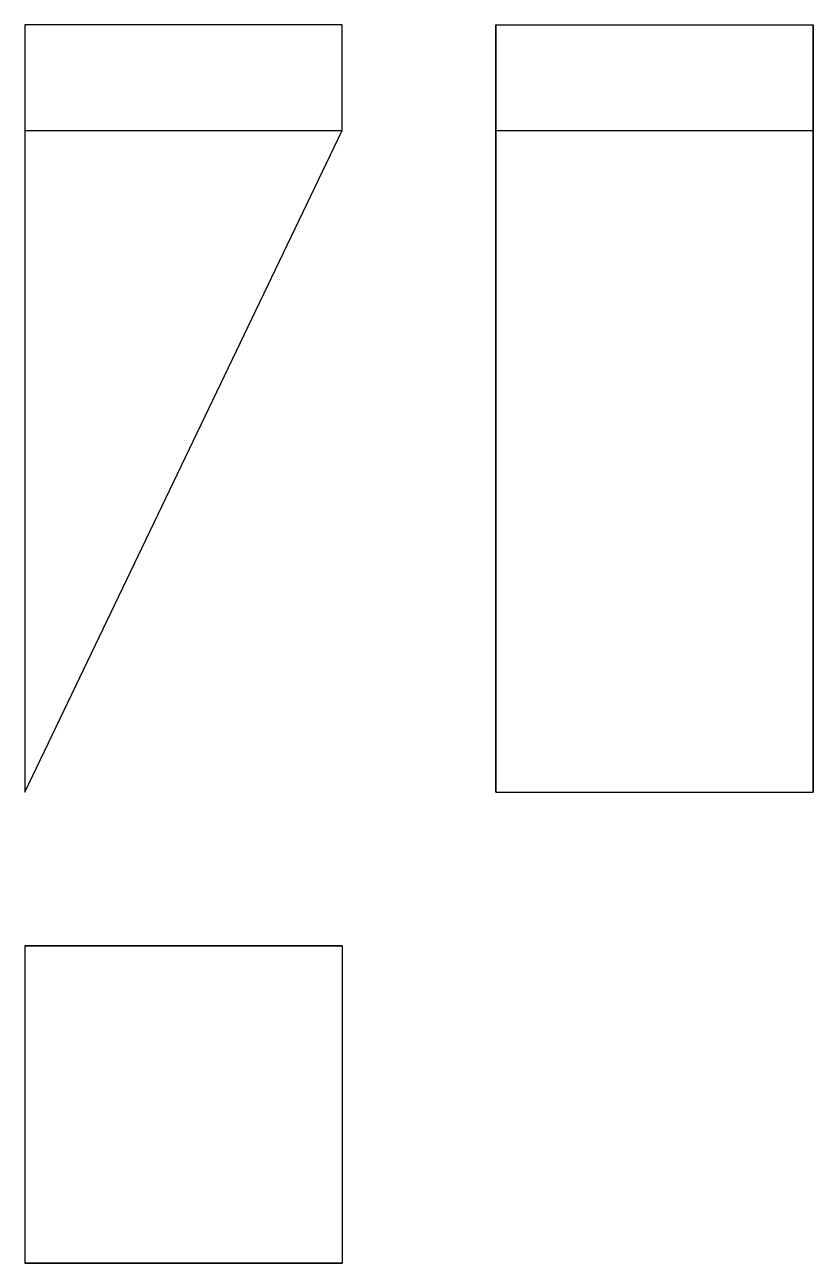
# Model space of a CAD drawing. Extents: x 0 to 1.13, y 0 to 1.78.
import ezdxf

# ---------------------------------------------------------------- set-up
doc = ezdxf.new("R2010")
doc.units = 0
doc.linetypes.add('HIDDEN', pattern=[9, 6, -3])
for name, color, linetype in [('FRONT', 7, 'CONTINUOUS'), ('FRONT_HID', 7, 'HIDDEN'), ('RIGHT', 7, 'CONTINUOUS'), ('RIGHT_HID', 7, 'HIDDEN'), ('TOP', 7, 'CONTINUOUS'), ('TOP_HID', 7, 'HIDDEN')]:
    doc.layers.add(name, color=color, linetype=linetype)

msp = doc.modelspace()

# ---------------------------------------------------------------- linework, layer by layer
at = {"layer": 'FRONT'}
for p, q in [((0.45691, 1.78195), (0, 1.78195)), ((0, 1.78195), (0, 1.629647)), ((0.45691, 1.629647), (0.45691, 1.78195)), ((0, 0.67775), (0.45691, 1.629647)), ((0, 1.629647), (0, 0.67775)), ((0, 1.629647), (0.45691, 1.629647))]:
    msp.add_line(p, q, dxfattribs=at)
at = {"layer": 'FRONT_HID', "linetype": 'HIDDEN'}
for p, q in [((0.45691, 1.78195), (0, 1.78195)), ((0, 1.78195), (0, 1.629647)), ((0.45691, 1.629647), (0.45691, 1.78195)), ((0, 0.67775), (0.45691, 1.629647)), ((0, 1.629647), (0, 0.67775)), ((0, 1.629647), (0.45691, 1.629647))]:
    msp.add_line(p, q, dxfattribs=at)
at = {"layer": 'RIGHT'}
for p, q in [((0.67775, 1.78195), (1.13466, 1.78195)), ((0.67775, 1.629647), (0.67775, 1.78195)), ((1.13466, 1.629647), (1.13466, 1.78195)), ((0.67775, 1.629647), (1.13466, 1.629647)), ((0.67775, 0.67775), (0.67775, 1.629647)), ((1.13466, 0.67775), (1.13466, 1.629647)), ((0.67775, 0.67775), (1.13466, 0.67775))]:
    msp.add_line(p, q, dxfattribs=at)
at = {"layer": 'RIGHT_HID', "linetype": 'HIDDEN'}
for p, q in [((0.67775, 1.78195), (1.13466, 1.78195)), ((0.67775, 1.78195), (0.67775, 1.629647)), ((1.13466, 1.78195), (1.13466, 1.629647)), ((0.67775, 1.629647), (0.67775, 0.67775)), ((0.67775, 1.629647), (1.13466, 1.629647)), ((1.13466, 1.629647), (1.13466, 0.67775))]:
    msp.add_line(p, q, dxfattribs=at)
at = {"layer": 'TOP'}
for p, q in [((0, 0.45691), (0, 0)), ((0.45691, 0.45691), (0, 0.45691)), ((0.45691, 0.45691), (0.45691, 0)), ((0.45691, 0), (0, 0))]:
    msp.add_line(p, q, dxfattribs=at)
at = {"layer": 'TOP_HID', "linetype": 'HIDDEN'}
for p, q in [((0, 0.45691), (0, 0)), ((0, 0.45691), (0.45691, 0.45691)), ((0, 0.45691), (0.45691, 0.45691)), ((0, 0.45691), (0, 0)), ((0.45691, 0.45691), (0.45691, 0)), ((0, 0), (0.45691, 0)), ((0, 0), (0.45691, 0))]:
    msp.add_line(p, q, dxfattribs=at)

doc.saveas('drawing.dxf')
